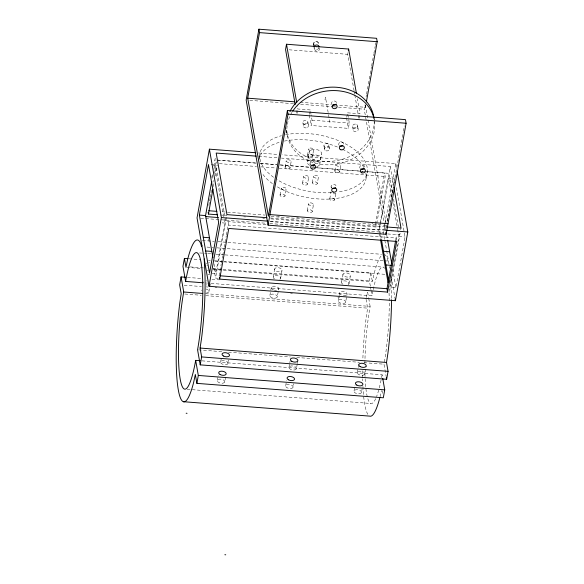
<?xml version="1.0" encoding="UTF-8"?>
<svg xmlns="http://www.w3.org/2000/svg" width="584" height="584" viewBox="0 0 584 584"><rect width="100%" height="100%" fill="white"/><g stroke="black" fill="none" stroke-linecap="round" stroke-linejoin="round"><path stroke-width="0.44" stroke-dasharray="2.92 2.19" d="M366.066 299.271L367.621 308.148L366.219 317.375A75.84 12.198 -85.6 0 0 362.854 359.204M211.773 177.572L212.408 174.032M213.839 166.068L215.416 157.315M212.262 178.317L212.744 175.653M213.861 169.448L214.656 165.009L209.357 164.6M208.809 205.342L209.444 201.794M209.605 200.903L210.087 198.239M210.247 197.356L210.882 193.808M211.043 192.917L211.517 190.26M212.956 182.274L213.277 180.5M214.554 173.404L216.627 161.87M213.394 186.559L214.029 183.011M215.306 175.915L217.226 165.272M208.911 291.686L209.707 287.277M209.868 286.401L210.342 283.758M212.189 273.341L215.715 273.619L224.818 223.052L214.656 165.009M218.263 278.283L215.54 278.072L226.957 214.62M219.088 275.721L221.168 264.165M221.329 263.274L222.606 256.164M222.767 255.274L224.044 248.163M224.205 247.273L226.285 235.717M226.446 234.834L228.811 221.679M217.328 380.381L218.285 375.089M220.657 361.868L221.292 358.35M259.084 158.6L259.8 154.629M224.716 381.994A3.789 1.993 10.2 0 0 219.715 379.133A3.789 1.993 10.2 0 0 218.642 382.432A3.789 1.993 10.2 0 0 224.716 381.994L225.826 375.826M228.045 363.489A3.789 1.993 10.2 0 0 223.044 360.627A3.789 1.993 10.2 0 0 221.971 363.927A3.789 1.993 10.2 0 0 228.045 363.489L228.68 359.963M280.057 194.925L281.284 188.099M285.087 166.951L286.233 160.607M297.519 110.741L296.884 114.267L296.263 110.719M284.977 196.005A2.526 1.329 10.2 0 0 281.641 194.092A2.526 1.329 10.2 0 0 280.926 196.297A2.526 1.329 10.2 0 0 284.977 196.005L286.211 189.179A2.526 1.329 10.2 0 0 282.868 187.274A2.526 1.329 10.2 0 0 282.16 189.471A2.526 1.329 10.2 0 0 286.211 189.179M290.014 168.031A2.526 1.329 10.2 0 0 286.678 166.119A2.526 1.329 10.2 0 0 285.963 168.323A2.526 1.329 10.2 0 0 290.014 168.031L291.153 161.688A2.526 1.329 10.2 0 0 287.817 159.775A2.526 1.329 10.2 0 0 287.102 161.972A2.526 1.329 10.2 0 0 291.153 161.688M269.881 295.351L271.304 287.423M273.21 276.845L274.641 268.917M309.469 114.347L309.943 111.705M277.269 296.971A3.789 1.993 10.2 0 0 272.261 294.11A3.789 1.993 10.2 0 0 271.195 297.409A3.789 1.993 10.2 0 0 277.269 296.971L278.692 289.043M280.597 278.466L282.028 270.531A3.789 1.993 10.2 0 0 277.02 267.669A3.789 1.993 10.2 0 0 275.947 270.969A3.789 1.993 10.2 0 0 282.028 270.531M347.845 114.53L349.341 123.078L348.385 128.37L311.104 125.487L312.053 120.195L311.155 115.07M302.519 183.172L303.746 176.353M307.549 155.198L308.695 148.854M307.425 161.892L309.323 151.314M307.447 184.252A2.526 1.329 10.2 0 0 304.103 182.339A2.526 1.329 10.2 0 0 303.395 184.544A2.526 1.329 10.2 0 0 307.447 184.252L308.673 177.427A2.526 1.329 10.2 0 0 305.337 175.521A2.526 1.329 10.2 0 0 304.622 177.718A2.526 1.329 10.2 0 0 308.673 177.427M312.476 156.278A2.526 1.329 10.2 0 0 309.14 154.366A2.526 1.329 10.2 0 0 308.425 156.57A2.526 1.329 10.2 0 0 312.476 156.278L313.623 149.935A2.526 1.329 10.2 0 0 310.279 148.022A2.526 1.329 10.2 0 0 309.571 150.227A2.526 1.329 10.2 0 0 313.623 149.935M324.996 99.784L325.471 97.141L328.383 113.778M307.301 210.517L308.534 203.699M312.338 182.544L313.477 176.2M319.733 164.586L321.638 154.008A6.314 3.321 10.2 0 0 313.294 149.234A6.314 3.321 10.2 0 0 311.513 154.738A6.314 3.321 10.2 0 0 321.638 154.008M312.228 211.598A2.526 1.329 10.2 0 0 308.892 209.692A2.526 1.329 10.2 0 0 308.177 211.89A2.526 1.329 10.2 0 0 312.228 211.598L313.455 204.78A2.526 1.329 10.2 0 0 310.119 202.867A2.526 1.329 10.2 0 0 309.403 205.072A2.526 1.329 10.2 0 0 313.455 204.78M317.265 183.624A2.526 1.329 10.2 0 0 313.929 181.719A2.526 1.329 10.2 0 0 313.214 183.916A2.526 1.329 10.2 0 0 317.265 183.624L318.404 177.28A2.526 1.329 10.2 0 0 315.068 175.368A2.526 1.329 10.2 0 0 314.353 177.572A2.526 1.329 10.2 0 0 318.404 177.28M285.685 385.666L286.635 380.374M289.014 367.161L289.649 363.635M289.81 362.752L290.124 360.985M354.057 90.695L347.692 54.327L348.327 50.801M293.073 387.287A3.789 1.993 10.2 0 0 288.065 384.418A3.789 1.993 10.2 0 0 286.999 387.718A3.789 1.993 10.2 0 0 293.073 387.287L293.708 383.761M296.402 368.774A3.789 1.993 10.2 0 0 291.394 365.912A3.789 1.993 10.2 0 0 290.328 369.212A3.789 1.993 10.2 0 0 296.402 368.774L297.198 364.372M297.358 363.489L297.833 360.846M329.77 198.772L330.997 191.946A2.526 1.329 10.2 0 0 333.369 193.815A2.526 1.329 10.2 0 0 335.946 192.676M334.8 170.798L335.946 164.447M346.75 117.231L347.232 114.588M334.69 199.845A2.526 1.329 10.2 0 0 331.354 197.939A2.526 1.329 10.2 0 0 330.639 200.137A2.526 1.329 10.2 0 0 334.69 199.845L335.924 193.027M339.727 171.871A2.526 1.329 10.2 0 0 336.391 169.966A2.526 1.329 10.2 0 0 335.676 172.163A2.526 1.329 10.2 0 0 339.727 171.871L340.866 165.528A2.526 1.329 10.2 0 0 337.53 163.615A2.526 1.329 10.2 0 0 336.815 165.82A2.526 1.329 10.2 0 0 340.866 165.528M359.182 118.194L359.656 115.544M366.088 96.783L366.402 95.01M366.562 94.126L370.073 74.628M370.234 73.745L371.504 66.656M371.665 65.773L373.738 54.254M373.899 53.363L375.176 46.275M375.329 45.391L375.811 42.734M385.498 230.724L364.233 109.186L365.022 104.784L365.409 107.288L338.245 105.186M365.409 107.288L365.73 105.514M338.238 300.643L339.662 292.708M341.567 282.13L342.99 274.203M366.153 177.85L367.299 171.506M345.626 302.257A3.789 1.993 10.2 0 0 340.618 299.395A3.789 1.993 10.2 0 0 339.545 302.694A3.789 1.993 10.2 0 0 345.626 302.257L347.049 294.329A3.789 1.993 10.2 0 0 342.041 291.46A3.789 1.993 10.2 0 0 340.976 294.767A3.789 1.993 10.2 0 0 347.049 294.329M348.955 283.751L350.378 275.816A3.789 1.993 10.2 0 0 345.378 272.954A3.789 1.993 10.2 0 0 344.304 276.254A3.789 1.993 10.2 0 0 350.378 275.816M361.963 171.309L384.622 173.061L375.519 223.628L371.898 223.351M270.983 218.898L376.118 227.03L376.6 224.365M376.753 223.482L385.214 176.463L384.622 173.061M366.387 297.504L367.336 292.219M370.329 286.08L369.395 280.765L370.825 272.83L224.417 261.508M379.293 232.644L378.826 229.965L390.243 166.513L281.459 158.096M380.534 234.388L379.6 229.052L388.71 178.427L394.894 178.908L393.295 187.792M354.043 390.951L354.992 385.666M357.372 372.446L358.795 364.511M384.695 239.389L383.462 232.33L385.068 223.402M385.228 222.511L395.828 163.586L282.16 154.797M387.25 220.905L387.893 217.321M388.061 216.43L389.346 209.254M389.506 208.364L393.054 188.647M393.214 187.749L403.216 132.181M403.376 131.283L404.347 125.903M386.586 225.088L385.783 229.527L379.6 229.052M387.221 221.533L391.536 197.56M391.696 196.669L393.134 188.676M361.43 392.572A3.789 1.993 10.2 0 0 356.423 389.703A3.789 1.993 10.2 0 0 355.349 393.01A3.789 1.993 10.2 0 0 361.43 392.572L362.065 389.046M364.759 374.059A3.789 1.993 10.2 0 0 359.751 371.198A3.789 1.993 10.2 0 0 358.678 374.497A3.789 1.993 10.2 0 0 364.759 374.059L366.183 366.132M384.36 260.785L387.995 261.07L388.25 259.676M395.784 239.812L396.711 234.658M397.631 229.403L398.887 236.556L389.776 287.175L395.959 287.656L405.062 237.031L396.142 186.062M400.098 233.191L389.601 291.533L389.134 288.854M400.712 229.782L401.018 228.081M213.24 269.399L372.38 281.707L374.037 273.925A75.84 12.198 -85.6 0 1 381.016 256.084M380.096 396.689L381.389 390.638M324.529 148.657L324.711 148.117M289.153 49.801L347.692 54.327M300.227 102.251L331.004 104.631M249.799 100.338L295.205 103.85M300.658 104.273L332.442 106.733M333.354 106.799L364.233 109.186M310.257 109.938L297.833 108.982L297.212 105.434M347.546 112.822L359.97 113.785L357.335 98.711M312.053 120.195L349.341 123.078M329.456 149.037L328.872 145.08A2.482 2.073 -9.9 0 0 324.952 143.832A2.482 2.073 -9.9 0 0 325.419 147.394A2.482 2.073 -9.9 0 0 328.872 145.08M258.515 152.971L278.524 154.519M258.792 156.344L277.831 157.819M216.766 160.016L256.661 163.097M260.281 163.374L276.604 164.637M280.232 164.922L309.243 167.163M314.681 167.586L359.102 171.017M360.007 171.09L389.017 173.331L392.455 192.961M217.854 160.162L255.923 163.111M260.449 163.462L276.765 164.717M280.393 165.002L311.206 167.382M312.111 167.455L315.74 167.732M316.645 167.805L361.058 171.236M219.358 163.637L256.515 166.506M261.048 166.856L275.546 167.98M279.174 168.258L385.214 176.463M222.351 211.78L264.946 215.08M277.641 216.058L279.451 216.197M296.672 217.533L298.482 217.671M324.77 219.701L326.58 219.839M343.801 221.175L345.611 221.314M271.1 216.467L386.447 225.387L365.343 104.791M270.472 217.985L386.513 226.957M220.226 214.97L226.57 215.467M243.791 216.795L245.601 216.934M262.822 218.27L264.64 218.409M270.48 221.336L385.06 230.198M270.042 221.555L378.826 229.965M200.677 218.197L266.151 223.256M269.786 223.541L383.462 232.33M266.019 224.555L225.731 221.438L214.956 159.87M387.637 233.958L399.792 234.899L399.325 232.22M222.168 222.847L224.818 223.052M398.887 236.556L405.062 237.031M202.444 240.433L214.27 241.345M217.905 241.63L227.001 242.331M227.906 242.404L381.593 254.288M207.028 247.076L213.394 247.565M217.036 247.85L383.447 260.719M199.575 252.93L206.846 253.493M207.758 253.558L211.393 253.843M215.941 254.193L224.125 254.828M225.037 254.894L383.265 267.136M188.946 258.763L200.772 259.683M214.408 260.734L223.504 261.435M208.517 260.676L210.335 260.822M214.883 261.172L223.066 261.807M223.971 261.873L385.841 274.392M190.253 266.91L203.889 267.961M212.985 268.669L222.081 269.37M222.986 269.443L369.395 280.765M186.865 267.363L200.509 268.421M187.435 277.415L201.078 278.466M211.992 279.313L219.263 279.875M205.619 282.963L207.437 283.109M211.072 283.386L372.037 295.832A63.152 10.162 -85.6 0 1 373.059 290.503M184.194 285.204L201.473 286.54M206.021 286.89L207.838 287.036M215.109 287.598L216.927 287.737M290.591 293.431L292.409 293.577M337.88 297.088L339.698 297.227M205.531 293.679L370.132 306.41A63.152 10.162 -85.6 0 0 364.971 359.423M184.836 294.015L201.203 295.278M205.751 295.628L367.621 308.148M198.487 349.86L223.949 351.823M228.497 352.181L290.336 356.963M296.701 357.452L359.445 362.306M363.993 362.657L384.002 364.204L386.17 376.614M202.042 360.854L382.097 374.782L382.564 377.439M187.172 389.28L370.869 403.478M387.995 261.07L387.192 258.055A75.84 12.198 -85.6 0 0 384.323 254.493M395.828 163.586L396.762 168.915M390.243 166.513L393.521 185.245M393.543 199.21L398.39 226.869M388.71 178.427L391.995 197.209M392.937 202.575L397.478 228.505M396.551 240.586L396.105 238.038L228.205 225.052L228.497 226.753M386.717 234.863L387.499 239.309M392.689 268.983L395.959 287.656M384.849 240.272L386.55 249.974M386.703 250.857L389.294 265.662M389.448 266.516L389.747 268.224M391.258 276.882L394.966 298.052M380.695 235.272L381.315 238.827M379.454 233.534L380.388 238.885M354.211 91.579L354.678 94.236M354.831 95.126L358.248 114.639M358.401 115.522L358.868 118.187M375.673 224.475L376.118 227.03M357.576 125.845L358.174 129.261M352.575 126.567L353.174 129.984M346.597 118.114L348.385 128.37M370.825 272.83L372.38 281.707M370.482 286.97L370.95 289.627M371.103 290.518L372.037 295.832M367.65 292.226L368.584 297.541M368.738 298.431L370.132 306.41M382.067 390.681L382.535 393.346M328.536 114.654L330.223 124.282M314.104 45.457L314.834 49.611M313.331 44.18L313.776 46.742M323.959 145.788L324.558 149.205M331.099 186.814L331.347 188.267M310.557 111.646L311.009 114.216M309.308 115.23L311.104 125.487M307.863 121.998L308.462 125.414M302.87 122.72L303.461 126.137M310.046 163.739L310.301 165.192M286.518 130.604L287.116 134.028M214.007 263.851L215.715 273.619M208.671 238.812L209.138 241.491M213.824 268.26L215.54 278.072M365.825 172.755A54.443 28.609 10.2 0 1 337.019 198.326A54.443 28.609 10.2 0 1 275.962 186.004M272.429 183.632A54.443 28.609 10.2 0 1 262.172 173.317M258.763 160.155A54.443 28.609 10.2 0 1 280.254 142.058M284.444 141.08A54.443 28.609 10.2 0 1 337.654 147.117M342.523 149.314A54.443 28.609 10.2 0 1 364.737 169.404M285.583 134.729A54.443 28.609 10.2 0 1 360.547 155.03A54.443 28.609 10.2 0 1 338.012 192.005M331.099 192.691A54.443 28.609 10.2 0 1 277.108 179.653M273.575 177.28A54.443 28.609 10.2 0 1 281.393 135.707M309.608 165.316A6.314 3.321 10.2 0 1 309.527 160.162A6.314 3.321 10.2 0 1 318.959 162.228A6.314 3.321 10.2 0 1 315.769 166.666M314.177 166.659A6.314 3.321 10.2 0 1 312.549 166.418M313.827 45.224A2.65 2.219 -9.9 0 1 315.323 41.668A2.65 2.219 -9.9 0 1 318.565 43.997M359.912 168.119A2.526 2.11 -9.9 0 1 362.314 165.104A2.526 2.11 -9.9 0 1 364.562 167.958M310.199 164.272A2.526 2.11 -9.9 0 1 312.272 161.286A2.526 2.11 -9.9 0 1 315.031 163.571M338.866 145.044A2.526 2.11 -9.9 0 1 340.932 142.058A2.526 2.11 -9.9 0 1 343.691 144.343M331.566 187.814A2.526 2.11 -9.9 0 1 332.997 184.427A2.526 2.11 -9.9 0 1 336.077 186.646M374.526 121.377A44.172 36.901 -9.9 0 1 330.413 164.79A44.172 36.901 -9.9 0 1 287.211 125.21M287.357 124.341A44.172 36.901 -9.9 0 1 290.153 115.705M290.562 114.88A44.172 36.901 -9.9 0 1 292.248 111.902M373.869 117.931A44.172 36.901 -9.9 0 1 374.249 119.647L373.928 117.953A44.172 36.901 -9.9 0 1 374.11 119.691M374.161 120.574A44.172 36.901 -9.9 0 1 332.449 161.184A44.172 36.901 -9.9 0 1 286.335 128.867M331.887 104.353A2.526 2.11 -9.9 0 1 331.515 103.324L331.581 102.769A2.526 2.11 -9.9 0 1 334.282 101.01A2.526 2.11 -9.9 0 1 336.545 102.937M318.937 48.049A2.292 1.913 -9.9 0 1 318.28 50.859A2.292 1.913 -9.9 0 1 315.053 50.239A2.292 1.913 -9.9 0 1 316.272 47.538M318.01 47.472A2.292 1.913 -9.9 0 1 318.521 47.705M318.966 47.983A2.65 2.219 -9.9 0 1 316.148 49.436A2.65 2.219 -9.9 0 1 313.929 47.596M314.243 44.705A2.292 1.913 -9.9 0 1 315.535 41.632A2.292 1.913 -9.9 0 1 318.331 43.647M390.973 280.116A75.84 12.198 -85.6 0 1 391.514 298.928M373.242 289.649A63.152 10.162 -85.6 0 1 384.761 268.406M389.046 292.898A63.152 10.162 -85.6 0 1 384.002 364.204M274.524 278.904A3.789 1.993 10.2 0 1 274.013 275.998A3.789 1.993 10.2 0 1 279.283 276.407A3.789 1.993 10.2 0 1 279.794 279.313M209.86 274.429A3.789 1.993 10.2 0 1 207.933 274.276M207.24 270.312A3.789 1.993 10.2 0 1 208.189 270.319M342.874 284.189A3.789 1.993 10.2 0 1 342.37 281.291A3.789 1.993 10.2 0 1 347.641 281.692A3.789 1.993 10.2 0 1 348.152 284.598M207.597 265.683A3.789 1.993 10.2 0 1 206.926 265.216M206.283 263.632A3.789 1.993 10.2 0 1 206.568 263.165M208.663 262.384A3.789 1.993 10.2 0 1 209.619 262.384M207.006 284.999A3.789 1.993 10.2 0 1 206.028 284.853M206.291 280.897A3.789 1.993 10.2 0 1 207.262 281.035M205.838 288.971A3.789 1.993 10.2 0 1 208.948 291.168A3.789 1.993 10.2 0 1 206.532 292.934M201.487 290.591A3.789 1.993 10.2 0 1 201.524 290.065M273.451 289.861A3.789 1.993 10.2 0 1 272.567 286.386A3.789 1.993 10.2 0 1 278.612 288.16A3.789 1.993 10.2 0 1 274.385 290.138M367.832 414.304A75.84 12.198 -85.6 0 1 362.919 386.243M362.722 380.783A75.84 12.198 -85.6 0 1 362.679 378.899M362.664 377.95A75.84 12.198 -85.6 0 1 362.62 370.825M382.097 374.782A63.152 10.162 -85.6 0 1 381.25 379.25M381.075 380.111A63.152 10.162 -85.6 0 1 376.541 396.638M375.702 398.624A63.152 10.162 -85.6 0 1 365.803 387.652M365.708 386.725A63.152 10.162 -85.6 0 1 364.905 371.22M364.905 363.109A63.152 10.162 -85.6 0 1 364.949 360.35M305.644 124.45L304.987 124.472A2.526 2.11 -9.9 0 1 302.877 122.165A2.526 2.11 -9.9 0 1 305.746 120.246L306.374 120.362A2.526 2.11 -9.9 0 1 307.848 122.552A2.526 2.11 -9.9 0 1 305.644 124.45M355.459 124.085L354.802 124.107A2.526 2.11 -9.9 0 0 352.59 126.013A2.526 2.11 -9.9 0 0 354.065 128.195L354.7 128.319A2.526 2.11 -9.9 0 0 357.561 126.392A2.526 2.11 -9.9 0 0 355.459 124.085M306.242 127.867L305.585 127.896A2.526 2.11 -9.9 0 1 303.476 125.582A2.526 2.11 -9.9 0 1 306.344 123.662L306.972 123.786A2.526 2.11 -9.9 0 1 308.447 125.969A2.526 2.11 -9.9 0 1 306.242 127.867M356.058 127.509L355.401 127.531A2.526 2.11 -9.9 0 0 353.189 129.429A2.526 2.11 -9.9 0 0 354.663 131.612L355.298 131.736A2.526 2.11 -9.9 0 0 358.16 129.816A2.526 2.11 -9.9 0 0 356.058 127.509M310.557 160.031A6.314 3.321 10.2 0 0 320.689 159.301A6.314 3.321 10.2 0 0 312.345 154.526A6.314 3.321 10.2 0 0 310.557 160.031M326.018 150.811A2.482 2.073 -9.9 0 0 329.471 148.497A2.482 2.073 -9.9 0 0 325.551 147.248A2.482 2.073 -9.9 0 0 326.018 150.811"/><path stroke-width="0.88" d="M391.514 299.789A75.84 12.198 -85.6 0 1 387.915 353.24L386.513 362.467L388.068 371.344L386.637 379.279L200.217 364.861L201.641 356.926L200.086 348.049L201.495 338.822A75.84 12.198 -85.6 0 0 204.495 264.888L204.218 258.938M185.617 277.276L181.069 276.918L179.646 284.853L181.201 293.73L179.792 302.957A75.84 12.198 -85.6 0 0 178.266 389.681A75.84 12.198 -85.6 0 0 193.676 382.272L195.333 374.49L196.888 383.367L383.308 397.784L384.732 389.849L382.717 378.322M188.041 258.697L184.405 258.413L182.975 266.348L185.61 281.422L202.889 282.758M255.785 152.76L209.408 149.168L197.042 217.912L209.006 286.284L395.426 300.702L407.793 231.957L397.229 171.579M199.378 215.094L208.473 164.535L218.635 222.577L209.539 273.137L199.378 215.094L205.561 215.569L212.919 257.639M205.561 215.569L211.627 181.865M201.823 245.258L201.575 246.652L200.772 243.637A75.84 12.198 -85.6 0 0 187.61 259.515L185.953 267.289L184.405 258.413M217.511 214.766L208.444 214.065L212.912 189.223M209.006 286.284L221.373 217.54L209.408 149.168M258.916 29.2L246.163 100.061L268.056 225.168L386.126 234.301L406.106 123.253L405.471 119.632L287.408 110.5L268.377 216.262L247.711 98.185L259.515 32.616L258.916 29.2L376.607 38.303L377.206 41.719L366.365 101.974M196.888 383.367L198.312 375.439L195.677 360.364L200.224 360.715M219.679 279.115L228.797 228.453L396.697 241.44L387.586 292.102L219.679 279.115L219.387 277.415M356.401 93.389L348.641 49.041L286.503 44.238L285.554 49.523L295.175 104.514M268.056 225.168L288.036 114.128L287.408 110.5M348.327 50.801L348.641 49.041M387.586 292.102L386.988 288.7L395.624 240.703M259.515 32.616L377.206 41.719M247.711 98.185L294.789 101.828M288.036 114.128L406.106 123.253M256.069 156.132L216.182 153.052L226.957 214.62L266.844 217.701M269.961 214.598L388.031 223.723M208.758 210.729L216.912 211.364M386.513 226.957L401.018 228.081L393.996 187.924M221.373 217.54L267.749 221.124M385.973 230.271L407.793 231.957M205.67 216.576L218.365 217.555M203.261 237.279L209.444 237.754M383.491 251.273L389.674 251.755M205.656 250.952L211.839 251.427M385.885 264.953L391.185 265.362M219.993 275.787L386.988 288.7M181.069 276.918L183.712 291.993L202.809 293.475M200.086 348.049L386.513 362.467M201.641 356.926L388.068 371.344M198.312 375.439L384.732 389.849M183.391 401.704L369.811 416.122A75.84 12.198 -85.6 0 0 379.841 397.689M186.157 413.238L187.033 413.311M224.862 554.734L225.731 554.8M387.652 240.199L391.769 263.72M385.812 232.512L386.126 234.301M395.12 298.935L395.426 300.702M381.469 239.717L388.689 280.955M380.549 239.783L388.039 282.612M386.331 377.505L386.637 379.279M286.503 44.238L296.745 102.769M208.145 212.364L208.444 214.065M200.217 364.861L197.574 349.787A63.152 10.162 -85.6 0 0 201.108 262.727A63.152 10.162 -85.6 0 0 185.61 281.422M364.219 168.447A2.526 2.11 -9.9 0 1 360.686 168.958M314.506 164.6A2.526 2.11 -9.9 0 1 310.973 165.119M342.698 145.781A2.526 2.11 -9.9 0 1 339.632 145.883M335.559 187.676A2.526 2.11 -9.9 0 1 332.581 188.449M292.723 111.164A44.172 36.901 -9.9 0 1 337.778 90.739A44.172 36.901 -9.9 0 1 373.869 117.931M289.963 111.464A44.172 36.901 -9.9 0 1 336.88 87.293A44.172 36.901 -9.9 0 1 373.928 117.953M336.245 104.018A2.526 2.11 -9.9 0 1 332.836 105.062M314.134 46.45A2.65 2.219 -9.9 0 1 316.951 44.997A2.65 2.219 -9.9 0 1 319.178 46.837M202.918 282.656A3.789 1.993 10.2 0 1 202.955 282.138M195.677 360.364A63.152 10.162 -85.6 0 1 180.179 379.06A63.152 10.162 -85.6 0 1 183.712 291.993M332.179 106.186L332.113 106.741A2.526 2.11 -9.9 0 0 334.048 108.639A2.526 2.11 -9.9 0 0 336.837 107.441L337.07 106.908A2.526 2.11 -9.9 0 0 335.201 104.456A2.526 2.11 -9.9 0 0 332.179 106.186M361.883 172.842A2.526 2.11 -9.9 0 0 365.394 170.484A2.526 2.11 -9.9 0 0 361.401 169.214A2.526 2.11 -9.9 0 0 361.883 172.842M340.83 149.767A2.526 2.11 -9.9 0 0 344.341 147.409A2.526 2.11 -9.9 0 0 340.355 146.146A2.526 2.11 -9.9 0 0 340.83 149.767M312.17 168.995A2.526 2.11 -9.9 0 0 315.681 166.644A2.526 2.11 -9.9 0 0 311.688 165.374A2.526 2.11 -9.9 0 0 312.17 168.995M333.216 192.07A2.526 2.11 -9.9 0 0 336.727 189.712A2.526 2.11 -9.9 0 0 332.741 188.442A2.526 2.11 -9.9 0 0 333.216 192.07M223.402 355.992A3.789 1.993 10.2 0 0 229.476 355.561A3.789 1.993 10.2 0 0 224.468 352.692A3.789 1.993 10.2 0 0 223.402 355.992M291.752 361.284A3.789 1.993 10.2 0 0 297.833 360.846A3.789 1.993 10.2 0 0 292.825 357.977A3.789 1.993 10.2 0 0 291.752 361.284M360.109 366.569A3.789 1.993 10.2 0 0 366.183 366.132A3.789 1.993 10.2 0 0 361.182 363.263A3.789 1.993 10.2 0 0 360.109 366.569M288.423 379.79A3.789 1.993 10.2 0 0 294.504 379.352A3.789 1.993 10.2 0 0 289.496 376.49A3.789 1.993 10.2 0 0 288.423 379.79M220.066 374.505A3.789 1.993 10.2 0 0 226.147 374.067A3.789 1.993 10.2 0 0 221.139 371.198A3.789 1.993 10.2 0 0 220.066 374.505M356.78 385.075A3.789 1.993 10.2 0 0 362.854 384.637A3.789 1.993 10.2 0 0 357.846 381.775A3.789 1.993 10.2 0 0 356.78 385.075"/></g></svg>
